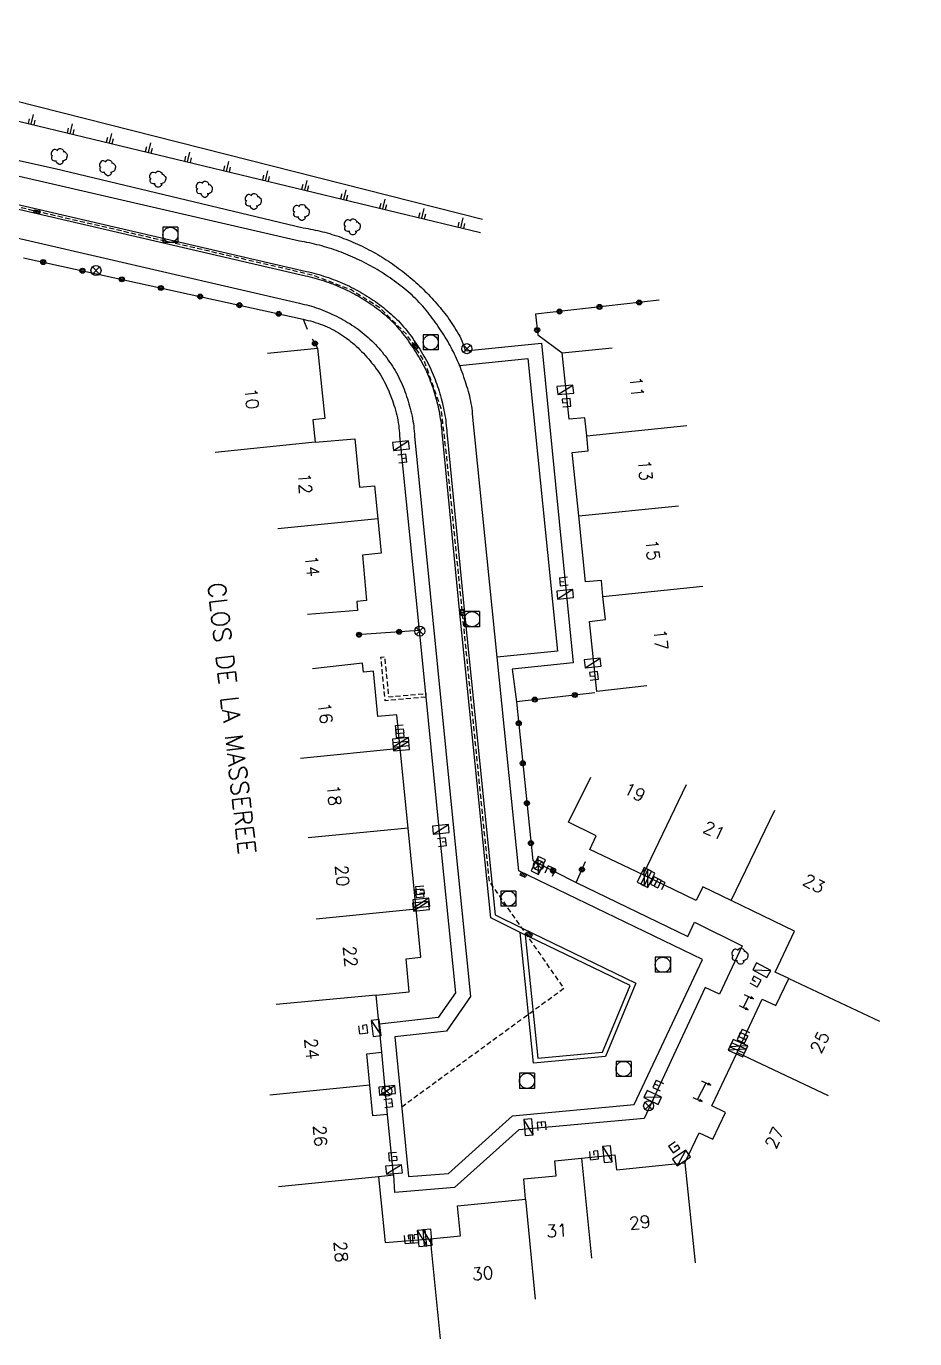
# Model space of a CAD drawing. Header units: millimetres. Extents: x 150037 to 150985, y 153000 to 154000.
# Drawn here: x 150155 to 150243.5, y 153321 to 153451.6 of the extents above; entities that cross this region are included whole.
import ezdxf
from ezdxf.enums import TextEntityAlignment as Align

# ---------------------------------------------------------------- set-up
doc = ezdxf.new("R2010")
doc.units = ezdxf.units.MM
doc.linetypes.add('DASHED', pattern=[0.75, 0.5, -0.25])
doc.layers.get('0').update_dxf_attribs({"linetype": 'CONTINUOUS'})
for name, color, linetype in [('W0001', 6, 'DASHED'), ('W0008', 7, 'CONTINUOUS'), ('W0100', 7, 'CONTINUOUS'), ('W0105', 7, 'CONTINUOUS'), ('W0112', 1, 'DASHED'), ('W0211', 2, 'CONTINUOUS'), ('W0300', 7, 'CONTINUOUS'), ('W0322', 7, 'CONTINUOUS'), ('W0400', 7, 'CONTINUOUS'), ('W0420', 7, 'CONTINUOUS'), ('W0430', 7, 'CONTINUOUS'), ('W0432', 7, 'CONTINUOUS'), ('W0469', 7, 'CONTINUOUS'), ('W0515', 5, 'CONTINUOUS'), ('W0989', 7, 'CONTINUOUS'), ('W0991', 7, 'CONTINUOUS'), ('W1102', 7, 'CONTINUOUS')]:
    doc.layers.add(name, color=color, linetype=linetype)
doc.styles.get("Standard").update_dxf_attribs({"font": 'romans.shx', "width": 0.85})

# ---------------------------------------------------------------- blocks, each defined once
blk = doc.blocks.new('T400')
for p, q in [((-0.15, 0.3), (0.15, 0.3)), ((-0.15, -0.25), (-0.15, 0.3)), ((-0.15, 0.15), (0.15, 0.15)), ((-0.15, 0), (0.15, 0)), ((0.15, 0.3), (0.15, -0.25)), ((-0.15, -0.15), (0.15, -0.15)), ((-0.15, -0.25), (-0.15, -0.3)), ((-0.15, -0.3), (0.15, -0.3)), ((0.15, -0.3), (0.15, -0.25))]:
    blk.add_line(p, q)
blk = doc.blocks.new('T300')
for p, q in [((-0.8, 0.51), (-0.86, 0.34)), ((-0.86, 0.34), (-0.86, 0.17)), ((-0.86, 0.17), (-0.74, 0.06)), ((-0.69, 0.63), (-0.8, 0.51)), ((-0.8, -0.06), (-0.74, 0.06)), ((-0.74, 0.06), (-0.69, 0.11)), ((-0.57, 0.69), (-0.69, 0.63)), ((-0.46, 0.69), (-0.57, 0.69)), ((-0.29, 0.63), (-0.46, 0.69)), ((-0.29, 0.63), (-0.17, 0.74)), ((-0.23, 0.57), (-0.29, 0.63)), ((-0.17, 0.74), (-0.06, 0.8)), ((-0.06, 0.8), (0.06, 0.8)), ((0.06, 0.8), (0.23, 0.74)), ((0.23, 0.74), (0.34, 0.63)), ((0.34, 0.63), (0.4, 0.51)), ((0.46, 0.46), (0.34, 0.46)), ((0.4, 0.51), (0.4, 0.46)), ((0.57, 0.4), (0.46, 0.46)), ((0.57, 0.4), (0.69, 0.29)), ((0.69, 0.29), (0.74, 0.17)), ((0.74, 0.06), (0.69, -0.17)), ((0.74, 0.17), (0.74, 0.06)), ((-0.8, -0.17), (-0.8, -0.06)), ((-0.8, -0.23), (-0.8, -0.17)), ((-0.74, -0.34), (-0.8, -0.23)), ((-0.69, -0.4), (-0.74, -0.34)), ((-0.51, -0.46), (-0.69, -0.4)), ((-0.4, -0.46), (-0.51, -0.46)), ((-0.4, -0.46), (-0.34, -0.46)), ((-0.34, -0.46), (-0.34, -0.4)), ((-0.34, -0.51), (-0.34, -0.46)), ((-0.29, -0.63), (-0.34, -0.51)), ((-0.17, -0.74), (-0.29, -0.63)), ((-0.06, -0.8), (-0.17, -0.74)), ((0.06, -0.8), (-0.06, -0.8)), ((0.17, -0.74), (0.06, -0.8)), ((0.23, -0.69), (0.17, -0.74)), ((0.29, -0.46), (0.23, -0.46)), ((0.29, -0.63), (0.23, -0.69)), ((0.46, -0.4), (0.29, -0.46)), ((0.34, -0.51), (0.29, -0.63)), ((0.34, -0.51), (0.34, -0.46)), ((0.57, -0.34), (0.46, -0.4)), ((0.63, -0.29), (0.57, -0.34)), ((0.69, -0.17), (0.63, -0.29))]:
    blk.add_line(p, q)
blk = doc.blocks.new('T420')
for p, q in [((0.75, 0.75), (-0.75, 0.75)), ((-0.75, 0.75), (-0.75, -0.75)), ((0.75, 0.75), (0.75, -0.75)), ((0.75, -0.75), (-0.75, -0.75))]:
    blk.add_line(p, q)
blk.add_ellipse((0, 0), major_axis=(-0.53, 0.53), ratio=1, start_param=3.926991, end_param=10.210176)
blk = doc.blocks.new('T430')
at = {"flags": 128}
for points in [[(-0.4, 2.1), (0.4, 2.1)], [(-0.4, 2.1), (-0.4, 1.3)], [(-0.4, 1.7), (0, 1.7)], [(0.8, 0.8), (-0.8, 0.8)], [(-0.8, 0.8), (-0.8, 0)], [(0.8, 0.8), (-0.8, 0)], [(-0.8, 0), (0.8, 0)], [(-0.4, 1.3), (0.4, 1.3)], [(0.8, 0), (0.8, 0.8)]]:
    blk.add_lwpolyline(points, dxfattribs=at)
blk = doc.blocks.new('T432')
at = {"flags": 128}
for points in [[(-0.4, 2.1), (-0.4, 1.3)], [(-0.39, 2.1), (0.41, 2.1)], [(0, 1.7), (0.4, 1.7)], [(0.4, 1.3), (0.4, 1.7)], [(0.8, 0.8), (-0.8, 0.8)], [(-0.8, 0.8), (-0.8, 0)], [(0.8, 0.8), (-0.8, 0)], [(-0.8, 0), (0.8, 0)], [(-0.4, 1.3), (0.4, 1.3)], [(0.8, 0), (0.8, 0.8)]]:
    blk.add_lwpolyline(points, dxfattribs=at)
blk = doc.blocks.new('t105o')
for p, q in [((-0.5, 0), (0.5, 0)), ((0.5, 0), (0.2, 0.1)), ((0.5, 0), (0.2, -0.1))]:
    blk.add_line(p, q)
blk = doc.blocks.new('t322o')
at = {"color": 0, "linetype": 'Continuous'}
for radius in [0.25, 0.15]:
    blk.add_circle((0, 0), radius, dxfattribs=at)
blk = doc.blocks.new('t211o')
at = {"color": 0, "linetype": 'Continuous'}
for p, q in [((-0.29, 0.5), (-0.29, 0)), ((0, 1), (0, 0)), ((0.29, 0.5), (0.29, 0))]:
    blk.add_line(p, q, dxfattribs=at)
blk = doc.blocks.new('T469')
at = {"color": 0, "linetype": 'Continuous', "flags": 128}
for points in [[(-0.35, 0.35), (0.35, -0.35)], [(-0.35, -0.35), (0.35, 0.35)]]:
    blk.add_lwpolyline(points, dxfattribs=at)
at = {"color": 0, "linetype": 'Continuous'}
blk.add_circle((0, 0), 0.5, dxfattribs=at)

msp = doc.modelspace()

# ---------------------------------------------------------------- linework, layer by layer
at = {"layer": 'W0001', "flags": 128}
msp.add_lwpolyline([(150192.43, 153344.09), (150208.59, 153355.89), (150201.16, 153366.53), (150200.16, 153376.47), (150196.92, 153408.77), (150196.36, 153413.57), (150194.69, 153418.3), (150192.93, 153420.95), (150190.27, 153423.6), (150187.39, 153425.39), (150183.63, 153426.83), (150181.14, 153427.42), (150147.15, 153435.26), (150140.31, 153436.85), (150135.18, 153438.51), (150130.97, 153440.91), (150124.1, 153445.43), (150119.52, 153448.69), (150120.08, 153455.43), (150121.22, 153462.52), (150123.79, 153468.41), (150127.22, 153474.3), (150138.69, 153493.4), (150143.69, 153500.93), (150148.13, 153507.11), (150153.75, 153514.39), (150165.77, 153529.81), (150168.36, 153534.56), (150167.42, 153538.8), (150166.13, 153545.75), (150165.71, 153549.04), (150165.48, 153551.57), (150165.91, 153554.74), (150168.75, 153565.45), (150172.82, 153580.17), (150173.54, 153583.9), (150173.98, 153587.64), (150173.55, 153590.98), (150172.84, 153593.66), (150175.51, 153597.21), (150177.83, 153600.19), (150180.75, 153603.9), (150199.31, 153624.96), (150204.33, 153630.8), (150206.19, 153633.44), (150207.32, 153635.37), (150208.97, 153639.01), (150210.24, 153642.47), (150218.93, 153666.51), (150227.05, 153692.95), (150232.89, 153714.45), (150238.57, 153735.2), (150242.99, 153751.33), (150245.24, 153759.48), (150246.96, 153763.06), (150251.14, 153772.68), (150253.14, 153759.21), (150254.19, 153752.68), (150255.72, 153744.35), (150257.53, 153736.26), (150259.51, 153729.03), (150263.06, 153718.33), (150268.75, 153702.47), (150273.99, 153688.03), (150275.92, 153682.57), (150269.83, 153683.26), (150256, 153687.57), (150243.07, 153691.59), (150231.36, 153694.97), (150227.86, 153695.92)], dxfattribs=at)
at = {"layer": 'W0008', "flags": 128}
for points in [[(150140.84, 153441.27), (150157.92, 153437.46), (150182.63, 153431.57), (150182.87, 153431.53), (150183.11, 153431.49), (150183.35, 153431.45), (150183.59, 153431.4), (150183.83, 153431.35), (150184.07, 153431.3), (150184.31, 153431.24), (150184.55, 153431.18), (150184.79, 153431.12), (150185.02, 153431.06), (150185.26, 153430.99), (150185.49, 153430.92), (150185.72, 153430.84), (150185.96, 153430.77), (150186.19, 153430.69), (150186.42, 153430.6), (150186.65, 153430.52), (150186.88, 153430.43), (150187.12, 153430.33), (150187.35, 153430.24), (150187.58, 153430.14), (150187.81, 153430.04), (150188.04, 153429.94), (150188.27, 153429.83), (150188.49, 153429.73), (150188.72, 153429.62), (150188.94, 153429.5), (150189.16, 153429.39), (150189.39, 153429.27), (150189.61, 153429.15), (150189.82, 153429.03), (150190.04, 153428.91), (150190.26, 153428.78), (150190.47, 153428.65), (150190.69, 153428.52), (150190.9, 153428.38), (150191.11, 153428.24), (150191.32, 153428.11), (150191.52, 153427.97), (150191.72, 153427.82), (150191.92, 153427.68), (150192.12, 153427.53), (150192.32, 153427.39), (150192.52, 153427.24), (150192.71, 153427.08), (150192.91, 153426.93), (150193.1, 153426.77), (150193.29, 153426.62), (150193.47, 153426.46), (150193.66, 153426.29), (150193.84, 153426.13), (150194.03, 153425.96), (150194.21, 153425.79), (150194.39, 153425.62), (150194.57, 153425.45), (150194.74, 153425.28), (150194.92, 153425.1), (150195.09, 153424.92), (150195.26, 153424.74), (150195.43, 153424.56), (150195.6, 153424.38), (150195.76, 153424.19), (150195.92, 153424.01), (150196.09, 153423.82), (150196.25, 153423.63), (150196.4, 153423.44), (150196.56, 153423.25), (150196.71, 153423.05), (150196.86, 153422.86), (150197.01, 153422.66), (150197.15, 153422.46), (150197.29, 153422.25), (150197.43, 153422.05), (150197.57, 153421.84), (150197.7, 153421.64), (150197.83, 153421.42), (150197.96, 153421.21), (150198.09, 153421), (150198.21, 153420.77), (150198.32, 153420.54), (150198.43, 153420.31), (150198.52, 153420.07), (150198.61, 153419.83), (150198.69, 153419.58), (150198.76, 153419.33), (150206.35, 153420.1), (150209.52, 153388.28), (150203.43, 153387.64), (150203.85, 153384.4)], [(150137.61, 153434.4), (150155.84, 153430.17), (150182.26, 153424.06), (150182.5, 153424.01), (150182.74, 153423.95), (150182.98, 153423.89), (150183.21, 153423.83), (150183.44, 153423.77), (150183.68, 153423.7), (150183.91, 153423.62), (150184.13, 153423.54), (150184.36, 153423.46), (150184.59, 153423.37), (150184.81, 153423.28), (150185.04, 153423.19), (150185.26, 153423.09), (150185.48, 153422.99), (150185.71, 153422.88), (150185.94, 153422.77), (150186.16, 153422.65), (150186.39, 153422.53), (150186.61, 153422.41), (150186.83, 153422.29), (150187.05, 153422.16), (150187.26, 153422.03), (150187.48, 153421.89), (150187.69, 153421.76), (150187.9, 153421.61), (150188.1, 153421.47), (150188.3, 153421.31), (150188.5, 153421.16), (150188.7, 153421), (150188.89, 153420.83), (150189.08, 153420.66), (150189.27, 153420.49), (150189.45, 153420.32), (150189.63, 153420.14), (150189.81, 153419.96), (150189.98, 153419.77), (150190.15, 153419.59), (150190.31, 153419.4), (150190.48, 153419.21), (150190.63, 153419.01), (150190.79, 153418.82), (150190.94, 153418.62), (150191.09, 153418.41), (150191.23, 153418.21), (150191.38, 153418), (150191.51, 153417.79), (150191.65, 153417.57), (150191.78, 153417.36), (150191.91, 153417.13), (150192.03, 153416.91), (150192.15, 153416.68), (150192.26, 153416.45), (150192.37, 153416.22), (150192.47, 153415.99), (150192.57, 153415.75), (150192.66, 153415.51), (150192.75, 153415.27), (150192.83, 153415.03), (150192.92, 153414.79), (150193, 153414.55), (150193.07, 153414.31), (150193.14, 153414.06), (150193.21, 153413.81), (150193.28, 153413.57), (150193.35, 153413.32), (150193.41, 153413.08), (150193.46, 153412.83), (150193.51, 153412.58), (150193.55, 153412.34), (150193.59, 153412.09), (150193.63, 153411.84), (150193.65, 153411.59), (150193.68, 153411.34), (150193.7, 153411.08), (150193.71, 153410.83), (150197.6, 153371.86), (150199.28, 153355.06), (150196.89, 153351.62), (150191.75, 153351.04), (150193.11, 153337.14), (150197.1, 153337.46), (150203.48, 153343.19), (150215.59, 153344.31), (150222.38, 153358.73), (150204.08, 153367.56), (150201.94, 153388.84), (150199.49, 153413.07), (150199.47, 153413.32), (150199.44, 153413.57), (150199.41, 153413.82), (150199.36, 153414.07), (150199.32, 153414.32), (150199.26, 153414.57), (150199.2, 153414.81), (150199.14, 153415.05), (150199.07, 153415.29), (150199, 153415.53), (150198.93, 153415.77), (150198.86, 153416.01), (150198.78, 153416.25), (150198.7, 153416.49), (150198.62, 153416.72), (150198.54, 153416.96), (150198.45, 153417.19), (150198.36, 153417.43), (150198.27, 153417.66), (150198.17, 153417.89), (150198.08, 153418.12), (150197.99, 153418.34), (150197.89, 153418.56), (150197.79, 153418.78), (150197.69, 153419), (150197.58, 153419.22), (150197.47, 153419.43), (150197.36, 153419.65), (150197.25, 153419.86), (150197.13, 153420.07), (150197.01, 153420.28), (150196.88, 153420.49), (150196.75, 153420.7), (150196.61, 153420.92), (150196.48, 153421.13), (150196.34, 153421.34), (150196.2, 153421.55), (150196.06, 153421.76), (150195.92, 153421.97), (150195.77, 153422.18), (150195.63, 153422.38), (150195.48, 153422.58), (150195.33, 153422.79), (150195.17, 153422.99), (150195.02, 153423.18), (150194.86, 153423.38), (150194.69, 153423.57), (150194.53, 153423.76), (150194.36, 153423.95), (150194.18, 153424.14), (150194.01, 153424.32), (150193.83, 153424.5), (150193.64, 153424.68), (150193.46, 153424.85), (150193.27, 153425.02), (150193.08, 153425.19), (150192.89, 153425.36), (150192.69, 153425.52), (150192.49, 153425.68), (150192.29, 153425.84), (150192.09, 153425.99), (150191.89, 153426.14), (150191.68, 153426.29), (150191.48, 153426.44), (150191.27, 153426.58), (150191.06, 153426.73), (150190.84, 153426.87), (150190.63, 153427.01), (150190.42, 153427.14), (150190.2, 153427.28), (150189.99, 153427.41), (150189.77, 153427.54), (150189.56, 153427.66), (150189.34, 153427.78), (150189.12, 153427.9), (150188.9, 153428.02), (150188.68, 153428.13), (150188.46, 153428.24), (150188.24, 153428.35), (150188.01, 153428.46), (150187.79, 153428.56), (150187.56, 153428.66), (150187.33, 153428.76), (150187.1, 153428.86), (150186.87, 153428.95), (150186.64, 153429.04), (150186.41, 153429.13), (150186.18, 153429.22), (150185.94, 153429.31), (150185.7, 153429.39), (150185.46, 153429.47), (150185.21, 153429.55), (150184.97, 153429.62), (150184.73, 153429.69), (150184.48, 153429.76), (150184.24, 153429.83), (150183.99, 153429.89), (150183.74, 153429.95), (150183.5, 153430.01), (150183.25, 153430.06), (150183, 153430.11), (150182.75, 153430.16), (150182.5, 153430.2), (150182.25, 153430.24), (150157.65, 153435.92), (150140.18, 153439.94)], [(150204.71, 153361.19), (150205.97, 153348.92), (150212.42, 153349.52), (150215.17, 153356.15), (150204.23, 153361.43), (150201.31, 153362.89), (150198.23, 153393.21), (150196.48, 153410.87), (150196.47, 153411.11), (150196.45, 153411.35), (150196.43, 153411.6), (150196.41, 153411.84), (150196.38, 153412.08), (150196.35, 153412.32), (150196.31, 153412.56), (150196.27, 153412.81), (150196.23, 153413.05), (150196.18, 153413.29), (150196.13, 153413.52), (150196.08, 153413.76), (150196.02, 153414), (150195.96, 153414.23), (150195.9, 153414.47), (150195.84, 153414.7), (150195.77, 153414.93), (150195.7, 153415.17), (150195.63, 153415.4), (150195.56, 153415.63), (150195.48, 153415.86), (150195.4, 153416.08), (150195.31, 153416.31), (150195.22, 153416.54), (150195.13, 153416.76), (150195.04, 153416.99), (150194.94, 153417.22), (150194.83, 153417.45), (150194.72, 153417.68), (150194.6, 153417.9), (150194.48, 153418.13), (150194.36, 153418.35), (150194.23, 153418.57), (150194.1, 153418.79), (150193.97, 153419.01), (150193.84, 153419.23), (150193.7, 153419.44), (150193.56, 153419.65), (150193.42, 153419.87), (150193.28, 153420.07), (150193.15, 153420.27), (150193, 153420.47), (150192.86, 153420.66), (150192.71, 153420.86), (150192.56, 153421.05), (150192.41, 153421.24), (150192.25, 153421.43), (150192.09, 153421.61), (150191.93, 153421.79), (150191.76, 153421.97), (150191.59, 153422.14), (150191.41, 153422.31), (150191.24, 153422.47), (150191.06, 153422.64), (150190.88, 153422.8), (150190.69, 153422.95), (150190.5, 153423.11), (150190.31, 153423.26), (150190.12, 153423.4), (150189.93, 153423.55), (150189.73, 153423.69), (150189.54, 153423.83), (150189.34, 153423.97), (150189.13, 153424.11), (150188.93, 153424.24), (150188.72, 153424.37), (150188.51, 153424.5), (150188.3, 153424.63), (150188.09, 153424.75), (150187.88, 153424.87), (150187.66, 153424.99), (150187.45, 153425.11), (150187.23, 153425.22), (150187.01, 153425.33), (150186.79, 153425.43), (150186.57, 153425.54), (150186.34, 153425.63), (150186.12, 153425.73), (150185.89, 153425.83), (150185.66, 153425.92), (150185.43, 153426), (150185.21, 153426.09), (150184.97, 153426.17), (150184.74, 153426.25), (150184.51, 153426.33), (150184.28, 153426.4), (150184.04, 153426.47), (150183.81, 153426.53), (150183.57, 153426.6), (150183.33, 153426.66), (150183.1, 153426.72), (150182.86, 153426.77), (150155.69, 153433.06), (150140.29, 153436.63)], [(150140.39, 153437.09), (150155.79, 153433.51), (150182.96, 153427.23), (150183.2, 153427.18), (150183.45, 153427.12), (150183.69, 153427.05), (150183.93, 153426.99), (150184.17, 153426.92), (150184.41, 153426.85), (150184.65, 153426.77), (150184.89, 153426.7), (150185.13, 153426.62), (150185.37, 153426.53), (150185.6, 153426.44), (150185.83, 153426.35), (150186.07, 153426.26), (150186.3, 153426.17), (150186.53, 153426.07), (150186.76, 153425.96), (150186.99, 153425.86), (150187.22, 153425.75), (150187.44, 153425.64), (150187.67, 153425.52), (150187.89, 153425.41), (150188.11, 153425.29), (150188.33, 153425.16), (150188.54, 153425.04), (150188.76, 153424.91), (150188.97, 153424.77), (150189.18, 153424.64), (150189.39, 153424.5), (150189.6, 153424.36), (150189.81, 153424.22), (150190.01, 153424.08), (150190.21, 153423.93), (150190.41, 153423.78), (150190.61, 153423.63), (150190.8, 153423.47), (150190.99, 153423.31), (150191.18, 153423.15), (150191.37, 153422.99), (150191.56, 153422.82), (150191.74, 153422.65), (150191.92, 153422.48), (150192.1, 153422.3), (150192.27, 153422.11), (150192.44, 153421.92), (150192.61, 153421.73), (150192.77, 153421.54), (150192.93, 153421.34), (150193.09, 153421.15), (150193.24, 153420.94), (150193.39, 153420.74), (150193.53, 153420.54), (150193.67, 153420.33), (150193.81, 153420.13), (150193.96, 153419.91), (150194.1, 153419.69), (150194.24, 153419.48), (150194.37, 153419.26), (150194.51, 153419.03), (150194.64, 153418.81), (150194.77, 153418.58), (150194.9, 153418.35), (150195.02, 153418.12), (150195.14, 153417.89), (150195.25, 153417.65), (150195.36, 153417.41), (150195.47, 153417.17), (150195.57, 153416.94), (150195.66, 153416.71), (150195.75, 153416.48), (150195.84, 153416.24), (150195.92, 153416.01), (150196, 153415.77), (150196.08, 153415.54), (150196.15, 153415.3), (150196.22, 153415.06), (150196.29, 153414.83), (150196.36, 153414.59), (150196.42, 153414.35), (150196.48, 153414.11), (150196.53, 153413.87), (150196.59, 153413.63), (150196.64, 153413.38), (150196.69, 153413.13), (150196.73, 153412.89), (150196.78, 153412.64), (150196.81, 153412.39), (150196.84, 153412.14), (150196.87, 153411.89), (150196.9, 153411.64), (150196.92, 153411.39), (150196.94, 153411.14), (150196.95, 153410.9), (150198.7, 153393.25), (150201.75, 153363.2), (150204.44, 153361.85), (150215.75, 153356.39), (150212.73, 153349.09), (150205.56, 153348.43), (150204.24, 153361.42)], [(150182.61, 153422.47), (150182.85, 153422.42), (150183.1, 153422.36), (150183.35, 153422.3), (150183.59, 153422.23), (150183.83, 153422.16), (150184.07, 153422.08), (150184.31, 153421.99), (150184.55, 153421.9), (150184.78, 153421.81), (150185.01, 153421.71), (150185.24, 153421.6), (150185.47, 153421.49), (150185.69, 153421.37), (150185.91, 153421.25), (150186.13, 153421.13), (150186.34, 153421), (150186.54, 153420.86), (150186.75, 153420.72), (150186.95, 153420.58), (150187.15, 153420.43), (150187.34, 153420.27), (150187.53, 153420.11), (150187.72, 153419.95), (150187.9, 153419.78), (150188.09, 153419.61), (150188.27, 153419.43), (150188.44, 153419.26), (150188.62, 153419.08), (150188.79, 153418.9), (150188.96, 153418.71), (150189.12, 153418.53), (150189.29, 153418.34), (150189.44, 153418.14), (150189.6, 153417.95), (150189.75, 153417.75), (150189.9, 153417.55), (150190.04, 153417.34), (150190.18, 153417.13), (150190.32, 153416.92), (150190.45, 153416.7), (150190.58, 153416.48), (150190.7, 153416.26), (150190.81, 153416.03), (150190.93, 153415.8), (150191.03, 153415.57), (150191.14, 153415.34), (150191.23, 153415.11), (150191.33, 153414.87), (150191.42, 153414.63), (150191.5, 153414.39), (150191.59, 153414.15), (150191.66, 153413.91), (150191.74, 153413.67), (150191.81, 153413.42), (150191.88, 153413.17), (150191.94, 153412.92), (150192, 153412.67), (150192.05, 153412.42), (150192.09, 153412.16), (150192.13, 153411.91), (150192.16, 153411.65), (150192.18, 153411.4), (150192.2, 153411.14), (150192.21, 153410.88), (150194.16, 153391.5), (150194.81, 153385.22), (150196.13, 153371.77), (150197.79, 153355.43), (150196.05, 153352.98), (150190.22, 153352.3)], [(150198.17, 153417.88), (150204.98, 153418.57), (150207.93, 153389.42), (150201.94, 153388.83)], [(150209.81, 153366.41), (150220.92, 153361.02), (150221.59, 153362.45), (150226.33, 153360.1), (150224.06, 153355.3), (150222.66, 153355.96), (150216.58, 153342.93), (150204.08, 153341.8), (150197.7, 153336.07), (150191.76, 153335.56), (150191.64, 153337.29)], [(150191.03, 153343.31), (150190.44, 153349.51)]]:
    msp.add_lwpolyline(points, dxfattribs=at)
at = {"layer": 'W0100', "flags": 128}
for points in [[(150179.07, 153419.08), (150184.04, 153419.6), (150184.77, 153412.6), (150183.59, 153412.47), (150183.82, 153410.23), (150187.75, 153410.56), (150188.23, 153405.76), (150189.72, 153405.89), (150190.05, 153402.61), (150190.39, 153399.19), (150188.52, 153398.99), (150188.94, 153394.48), (150187.96, 153394.37), (150188.03, 153393.48), (150183.04, 153393.09)], [(150216.85, 153385.97), (150211.87, 153385.43), (150211.12, 153392.39), (150212.71, 153392.58), (150212.47, 153394.89), (150212.31, 153396.48), (150210.72, 153396.32), (150210.06, 153402.89), (150209.42, 153409.21), (150211, 153409.38), (150210.86, 153410.87), (150210.68, 153412.67), (150209.09, 153412.51), (150208.41, 153419.14), (150213.39, 153419.64)], [(150193.08, 153371.82), (150192.29, 153379.74), (150191.95, 153383.1), (150190.06, 153382.92), (150189.61, 153387.43), (150188.63, 153387.33), (150188.53, 153388.23), (150183.56, 153387.67)], [(150191.64, 153337.29), (150190.11, 153337.13), (150190.78, 153330.57), (150195.28, 153330.95), (150198.29, 153331.25), (150198, 153334.23), (150204.76, 153334.9), (150204.58, 153336.9), (150207.8, 153337.22), (150207.67, 153338.7), (150210.32, 153338.98), (150213.65, 153339.32), (150213.81, 153337.81), (150220.64, 153338.51), (150222.05, 153341.49), (150223.41, 153340.87), (150224.67, 153343.52), (150223.32, 153344.18), (150225.84, 153349.49), (150228.34, 153354.81), (150229.7, 153354.17), (150230.97, 153356.86), (150229.62, 153357.5), (150231.55, 153361.55), (150225.23, 153364.61), (150222.4, 153365.97), (150221.75, 153364.61), (150216.46, 153367.16), (150211.15, 153369.7), (150211.79, 153371.04), (150209.04, 153372.41), (150211.26, 153376.88)], [(150191.63, 153337.33), (150191.03, 153343.31), (150189.55, 153343.17), (150189.25, 153346.23), (150188.95, 153349.37), (150190.44, 153349.51), (150189.89, 153355.21), (150193.18, 153355.52), (150192.86, 153358.82), (150194.35, 153358.97), (150193.88, 153363.74), (150193.08, 153371.82)], [(150226.48, 153353.96), (150226.99, 153355.05)], [(150221.88, 153344.81), (150222.74, 153346.46)]]:
    msp.add_lwpolyline(points, dxfattribs=at)
at = {"layer": 'W0112', "flags": 128}
msp.add_lwpolyline([(150194.85, 153384.85), (150190.79, 153384.49), (150190.36, 153388.83), (150190.73, 153388.86), (150191.12, 153384.89), (150194.82, 153385.22)], close=True, dxfattribs=at)
at = {"layer": 'W0211', "flags": 128}
msp.add_lwpolyline([(150150.65, 153443.03), (150200.27, 153431.11)], dxfattribs=at)
at = {"layer": 'W0322', "flags": 128}
for points in [[(150154.78, 153428.59), (150182.61, 153422.47), (150183.02, 153421.48)], [(150218.08, 153424.36), (150205.75, 153422.97), (150205.98, 153420.91), (150208.41, 153419.14)], [(150183.53, 153420.52), (150184.04, 153419.6)], [(150194.16, 153391.5), (150187.95, 153391.06)], [(150211.65, 153385.3), (150203.86, 153384.4), (150205.48, 153368.59), (150209.81, 153366.41), (150210.73, 153368.49)]]:
    msp.add_lwpolyline(points, dxfattribs=at)
at = {"layer": 'W0515', "flags": 128}
msp.add_lwpolyline([(150151.47, 153444.85), (150200.47, 153432.42)], dxfattribs=at)
at = {"layer": 'W1102', "flags": 128}
for points in [[(150210.86, 153410.87), (150220.81, 153411.88)], [(150183.82, 153410.23), (150173.87, 153409.19)], [(150210.06, 153402.89), (150220, 153403.9)], [(150190.05, 153402.61), (150180.1, 153401.61)], [(150212.47, 153394.89), (150222.42, 153395.9)], [(150192.29, 153379.74), (150182.34, 153378.75)], [(150216.46, 153367.16), (150220.78, 153376.17)], [(150225.23, 153364.61), (150229.59, 153373.61)], [(150193.08, 153371.82), (150183.13, 153370.84)], [(150193.88, 153363.74), (150183.93, 153362.76)], [(150230.97, 153356.86), (150240.02, 153352.6)], [(150189.89, 153355.21), (150179.94, 153354.26)], [(150225.84, 153349.49), (150234.88, 153345.22)], [(150189.25, 153346.23), (150179.29, 153345.25)], [(150210.32, 153338.98), (150211.34, 153329.03)], [(150220.64, 153338.51), (150221.66, 153328.56)], [(150190.11, 153337.13), (150180.16, 153336.13)], [(150204.76, 153334.9), (150205.73, 153324.95)], [(150195.28, 153330.95), (150196.25, 153321)]]:
    msp.add_lwpolyline(points, dxfattribs=at)

# ---------------------------------------------------------------- block references
at = {"layer": 'W0105'}
for p, rotation in [((150226.99, 153355.05), 335.9410645574191), ((150226.48, 153353.96), 334.8829309370885), ((150222.74, 153346.46), 335.7865464670481), ((150221.88, 153344.81), 336.543710755681)]:
    msp.add_blockref('t105o', p, dxfattribs=dict(at, rotation=rotation))
at = {"layer": 'W0211', "rotation": 346.4857577420472}
for p in [(150155.51, 153441.87), (150159.4, 153440.93), (150163.29, 153440), (150167.18, 153439.06), (150171.07, 153438.13), (150174.96, 153437.19), (150178.85, 153436.26), (150182.74, 153435.32), (150186.62, 153434.39), (150190.51, 153433.45), (150194.4, 153432.52), (150198.29, 153431.58)]:
    msp.add_blockref('t211o', p, dxfattribs=at)
at = {"layer": 'W0300'}
for p in [(150158.38, 153438.67), (150163.19, 153437.54), (150168.19, 153436.4), (150172.83, 153435.4), (150177.71, 153434.19), (150182.48, 153433.1), (150187.57, 153431.66), (150226.17, 153359.07)]:
    msp.add_blockref('T300', p, dxfattribs=at)
at = {"layer": 'W0322'}
for p, rotation in [((150156.74, 153428.16), 347.5911512415868), ((150160.64, 153427.3), 347.5911512415868), ((150164.55, 153426.44), 347.5911512415868), ((150168.46, 153425.58), 347.5911512415868), ((150172.36, 153424.73), 347.5911512415868), ((150176.27, 153423.87), 347.5911512415868), ((150216.09, 153424.14), 186.4344997368091), ((150180.18, 153423.01), 347.5911512415868), ((150208.14, 153423.24), 186.4344997368091), ((150212.12, 153423.69), 186.4344997368091), ((150205.92, 153421.39), 276.4426619945377), ((150192.17, 153391.36), 184.0746791757306), ((150188.18, 153391.07), 184.0746791757306), ((150209.67, 153385.07), 186.53332162079), ((150205.69, 153384.61), 186.53332162079), ((150204.08, 153382.26), 275.8777165565309), ((150204.49, 153378.28), 275.8777165565309), ((150204.9, 153374.3), 275.8777165565309), ((150205.3, 153370.32), 275.8777165565309), ((150207.5, 153367.58), 333.2182182534473), ((150210.38, 153367.7), 66.12529728202314)]:
    msp.add_blockref('t322o', p, dxfattribs=dict(at, rotation=rotation))
msp.add_blockref('t322o', (150183.79, 153420.06), dxfattribs=at)
at = {"layer": 'W0400'}
for p, rotation in [((150156.12, 153433.17), 79.07837687482373), ((150193.77, 153419.83), 33.5493565732608), ((150198.47, 153393.31), 5.456474978815501), ((150204.53, 153367.17), 244.2163511869689), ((150205.13, 153361.23), 61.16547566163399)]:
    msp.add_blockref('T400', p, dxfattribs=dict(at, rotation=rotation))
at = {"layer": 'W0420'}
for p in [(150169.4, 153430.87), (150195.32, 153420.17), (150199.44, 153392.62), (150203.05, 153364.81), (150218.43, 153358.22), (150214.52, 153347.86), (150204.91, 153346.67)]:
    msp.add_blockref('T420', p, dxfattribs=at)
at = {"layer": 'W0430'}
for p, rotation in [((150192.32, 153410.28), 185.74844680789), ((150208.74, 153394.69), 5.700506681770774), ((150196.28, 153372.1), 185.6009491847034), ((150205.68, 153368.28), 244.2163511857752), ((150190.94, 153346.12), 185.4679818563454), ((150217.25, 153344.66), 335.0099201020969), ((150204.65, 153342.01), 275.1465588306688)]:
    msp.add_blockref('T430', p, dxfattribs=dict(at, rotation=rotation))
at = {"layer": 'W0432'}
for p, rotation in [((150208.68, 153415.84), 185.7005066804782), ((150211.41, 153388.65), 185.7005066804223), ((150192.39, 153379.97), 5.600949180249088), ((150192.41, 153379.58), 5.600949180595216), ((150216.22, 153367.17), 244.129836691512), ((150216.58, 153366.97), 244.1298366914813), ((150194.39, 153363.65), 5.780913121795829), ((150194.43, 153363.96), 5.780913121776724), ((150228.47, 153358.04), 152.0153016073897), ((150190.29, 153351.98), 96.61958232819438), ((150225.68, 153349.39), 336.5718317306475), ((150225.85, 153349.74), 335.9869934939182), ((150220.51, 153338.66), 34.24280663593671), ((150191.7, 153337.44), 5.075243784540309), ((150213.3, 153339.41), 95.14655882580234), ((150194.85, 153331.04), 94.85078317789961), ((150195.41, 153331.1), 94.85078317809747)]:
    msp.add_blockref('T432', p, dxfattribs=dict(at, rotation=rotation))
at = {"layer": 'W0469'}
for p in [(150161.99, 153427.32), (150198.92, 153419.54), (150194.23, 153391.43), (150206.05, 153368.12), (150190.95, 153345.63), (150217.02, 153344.18)]:
    msp.add_blockref('T469', p, dxfattribs=at)

# ---------------------------------------------------------------- texts
at = {"layer": 'W0989'}
msp.add_text('CLOS DE LA MASSEREE', height=1.75, rotation=276.5346, dxfattribs=at).set_placement((150175.52, 153382.76), align=Align.MIDDLE)
at = {"layer": 'W0991'}
for s, rotation, p in [('11', 276.4569, (150215.84, 153415.73)), ('10', 275.6129, (150177.5, 153414.57)), ('13', 275.0469, (150216.68, 153407.44)), ('12', 273.8119, (150182.8, 153406.12)), ('15', 275.6972, (150217.43, 153399.5)), ('14', 276.4022, (150183.53, 153397.91)), ('17', 274.7409, (150218.24, 153390.58)), ('16', 276.6776, (150184.83, 153383.27)), ('18', 275.6977, (150185.72, 153375.09)), ('19', 333.4247, (150215.63, 153375.4)), ('21', 335.0954, (150223.54, 153371.58)), ('20', 275.65, (150186.51, 153367.09)), ('23', 331.42, (150233.48, 153366.3)), ('22', 275.6708, (150187.31, 153359.04)), ('25', 64.7214, (150234.06, 153350.51)), ('24', 276.6294, (150183.47, 153349.86)), ('26', 274.4149, (150184.31, 153341.19)), ('27', 64.6956, (150229.57, 153341.01)), ('29', 6.446, (150216.15, 153332.59)), ('31', 4.3141, (150207.89, 153331.77)), ('28', 275.7834, (150186.38, 153329.66)), ('30', 4.9035, (150200.49, 153327.51))]:
    msp.add_text(s, height=1.25, rotation=rotation, dxfattribs=at).set_placement(p, align=Align.MIDDLE)

doc.saveas('drawing.dxf')
